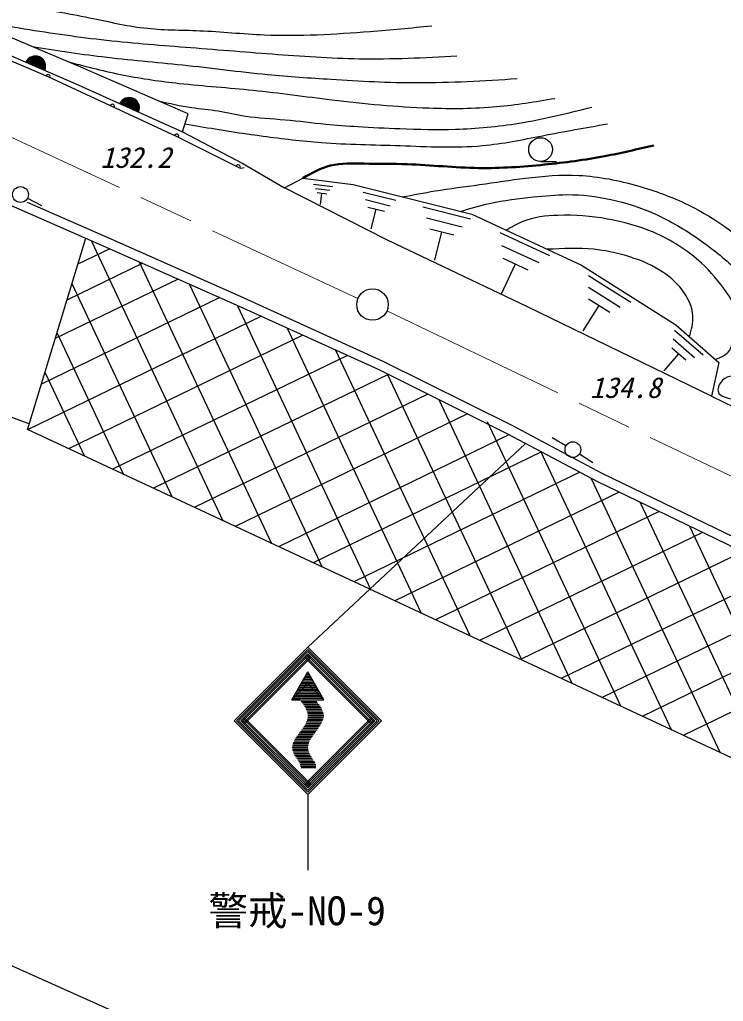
# Model space of a CAD drawing. Units: millimetres, scale not verified. Extents: x 40000 to 680000, y 20000 to 380000.
# Drawn here: x 146434 to 191001, y 255135 to 317316 of the extents above; entities that cross this region are included whole.
import ezdxf
from ezdxf.enums import TextEntityAlignment as Align

# ---------------------------------------------------------------- set-up
doc = ezdxf.new("R2010")
doc.units = ezdxf.units.MM
doc.header["$LTSCALE"] = 1000
doc.linetypes.add('CHAIN', pattern=[18.5, 12, -1.5, 3.5, -1.5])
for name, color, linetype, lineweight in [('M-BGD', 7, 'Continuous', 25), ('M-BMK', 2, 'CHAIN', 13), ('M-BMK-SRVR', 3, 'Continuous', 25), ('M-STR-STR3', 7, 'Continuous', 25), ('M-STR-STRC', 7, 'Continuous', 25), ('M-TTL-LINE', 7, 'Continuous', 50)]:
    doc.layers.add(name, color=color, linetype=linetype, lineweight=lineweight)
doc.styles.add('ＭＳ ゴシック', font='')
doc.styles.get('ＭＳ ゴシック').set_extended_font_data('MS Gothic')

msp = doc.modelspace()

# ---------------------------------------------------------------- linework, layer by layer
at = {"layer": 'M-BGD'}
for p, q in [((150302, 314310), (142279, 317703)), ((148233, 313688), (141855, 316437)), ((144869, 315471), (149995, 313249)), ((157113, 311350), (150302, 314310)), ((156368, 309918), (148233, 313688)), ((149995, 313249), (156754, 310209)), ((156754, 310209), (157113, 311350)), ((160262, 307969), (156368, 309918)), ((156754, 310209), (160565, 308206)), ((160565, 308206), (163204, 306664)), ((179425, 308337), (180425, 308337)), ((163204, 306664), (164369, 307281)), ((164369, 307281), (167556, 306869)), ((143479, 306606), (151772, 302972)), ((169681, 303374), (163204, 306664)), ((165042, 306889), (166252, 306739)), ((165162, 306629), (166072, 306519)), ((167556, 306869), (175062, 304985)), ((146932, 306009), (147822, 305539)), ((165282, 306369), (165882, 306289)), ((165492, 305609), (165582, 306329)), ((168182, 306399), (170262, 305879)), ((146921, 305753), (152014, 303521)), ((168342, 305919), (169902, 305529)), ((168492, 305439), (169532, 305179)), ((171962, 305459), (174992, 304699)), ((168702, 304069), (169012, 305309)), ((172192, 304759), (174462, 304189)), ((175062, 304985), (182019, 301763)), ((146935, 291337), (150616, 303479)), ((152014, 303521), (160397, 299800)), ((172422, 304059), (173932, 303679)), ((172722, 302079), (173182, 303869)), ((176842, 303829), (179992, 302369)), ((150964, 303326), (159305, 285578)), ((151772, 302972), (160152, 299253)), ((178592, 299124), (169681, 303374)), ((176942, 303019), (179312, 301929)), ((152141, 302808), (150115, 301825)), ((177042, 302209), (178622, 301479)), ((154230, 301881), (149425, 299550)), ((154003, 301982), (162387, 284139)), ((176952, 299949), (177832, 301849)), ((182019, 301763), (187982, 297993)), ((182462, 301119), (185142, 299429)), ((156470, 300887), (148685, 297110)), ((149744, 300603), (156103, 287072)), ((157160, 300580), (165588, 282646)), ((182462, 300379), (184472, 299109)), ((160397, 299800), (169430, 295690)), ((125828, 299680), (147049, 291711)), ((159119, 299711), (147810, 294225)), ((160152, 299253), (169172, 295149)), ((160202, 299230), (168671, 281207)), ((190244, 293469), (178592, 299124)), ((182112, 297599), (183132, 299209)), ((182462, 299629), (183802, 298779)), ((161751, 298525), (146935, 291337)), ((187982, 297993), (190724, 295594)), ((148800, 297490), (153020, 288510)), ((164369, 297334), (149534, 290137)), ((163381, 297783), (171873, 279713)), ((187912, 297649), (189712, 296079)), ((187822, 297099), (189172, 295919)), ((167189, 296051), (152320, 288837)), ((166443, 296390), (174956, 278275)), ((187242, 295069), (188182, 296149)), ((187732, 296539), (188632, 295759)), ((169430, 295690), (177612, 291621)), ((190724, 295594), (190244, 293469)), ((148039, 294980), (150535, 289670)), ((169779, 294846), (154906, 287630)), ((169172, 295149), (177338, 291087)), ((169712, 294880), (178234, 276745)), ((172286, 293600), (157494, 286423)), ((172973, 293258), (181435, 275251)), ((190244, 293469), (207463, 285094)), ((174791, 292354), (160080, 285216)), ((176040, 291854), (184518, 273813)), ((222118, 256268), (146938, 291348)), ((177453, 291030), (162828, 283934)), ((177338, 291087), (183023, 288052)), ((177612, 291621), (183295, 288587)), ((181032, 290329), (180162, 290819)), ((179491, 289938), (165014, 282914)), ((179423, 289974), (187720, 272319)), ((181892, 289809), (182732, 289269)), ((181907, 288648), (167600, 281707)), ((183295, 288587), (206839, 277221)), ((182636, 288259), (190803, 270880)), ((183023, 288052), (206579, 276680)), ((184392, 287391), (170188, 280499)), ((185741, 286740), (193865, 269451)), ((186935, 286163), (172774, 279293)), ((189674, 284841), (175559, 277993)), ((188854, 285237), (196948, 268013)), ((192217, 283614), (178145, 276786)), ((194762, 282385), (180733, 275579)), ((197305, 281158), (183319, 274372)), ((199808, 279949), (185865, 273185)), ((202351, 278722), (188451, 271978))]:
    msp.add_line(p, q, dxfattribs=at)
for centre, radius in [((179425, 309087), 750), ((146489, 306237), 500), ((181472, 290079), 500)]:
    msp.add_circle(centre, radius, dxfattribs=at)
for centre, radius, start, end in [((147432, 314360), 650, 336.55708, 156.55708), ((147432, 314360), 600, 336.55708, 156.55708), ((147432, 314360), 550, 336.55708, 156.55708), ((147432, 314360), 500, 336.55708, 156.55708), ((147432, 314360), 450, 336.55708, 156.55708), ((147432, 314360), 400, 336.55708, 156.55708), ((147432, 314360), 350, 336.55708, 156.55708), ((147432, 314360), 300, 336.55708, 156.55708), ((147432, 314360), 250, 336.55708, 156.55708), ((147432, 314360), 200, 336.55708, 156.55708), ((147432, 314360), 150, 336.55708, 156.55708), ((147432, 314360), 100, 336.55708, 156.55708), ((147432, 314360), 50, 336.55708, 156.55708), ((148233, 313688), 150, 335.1363, 156.67859), ((153375, 311729), 650, 335.78825, 155.78825), ((153375, 311729), 600, 335.78825, 155.78825), ((153375, 311729), 550, 335.78825, 155.78825), ((153375, 311729), 500, 335.78825, 155.78825), ((153375, 311729), 450, 335.78825, 155.78825), ((152301, 311803), 150, 335.1363, 155.1363), ((153375, 311729), 400, 335.78825, 155.78825), ((153375, 311729), 350, 335.78825, 155.78825), ((153375, 311729), 300, 335.78825, 155.78825), ((153375, 311729), 250, 335.78825, 155.78825), ((153375, 311729), 200, 335.78825, 155.78825), ((153375, 311729), 150, 335.78825, 155.78825), ((153375, 311729), 100, 335.78825, 155.78825), ((153375, 311729), 50, 335.78825, 155.78825), ((156368, 309918), 150, 333.4141, 155.1363), ((160262, 307969), 150, 333.4141, 153.4141), ((160486, 308416), 500, 243.4141, 288.4141)]:
    msp.add_arc(centre, radius, start, end, dxfattribs=at)
for points, knots in [([(124443, 325367), (124540, 325311), (124637, 325256), (124735, 325200), (124832, 325145), (124930, 325090), (125028, 325036), (125126, 324982), (125225, 324929), (125323, 324876), (125915, 324558), (126514, 324248), (127129, 323981), (128238, 323500), (129403, 323155), (130551, 322768), (132133, 322235), (133685, 321622), (135273, 321122), (136742, 320660), (138241, 320295), (139735, 319909), (142027, 319318), (144307, 318678), (146623, 318220), (148033, 317940), (149456, 317728), (150868, 317440), (152008, 317207), (153141, 316925), (154290, 316790), (155464, 316652), (156656, 316667), (157843, 316617), (159204, 316559), (160557, 316416), (161915, 316357), (164150, 316260), (166395, 316393), (168629, 316574), (169931, 316678), (171230, 316799), (172528, 316920)], [0, 0, 0, 0, 1, 1, 1, 2, 2, 2, 3, 3, 3, 4, 4, 4, 5, 5, 5, 6, 6, 6, 7, 7, 7, 8, 8, 8, 9, 9, 9, 10, 10, 10, 11, 11, 11, 12, 12, 12, 13, 13, 13, 14, 14, 14, 14]), ([(143208, 317311), (144273, 317135), (145339, 316960), (146406, 316790), (148135, 316514), (149866, 316252), (151605, 316054), (153376, 315852), (155155, 315717), (156933, 315577), (158767, 315433), (160600, 315285), (162434, 315144), (164267, 315003), (166101, 314869), (167936, 314841), (170000, 314809), (172065, 314912), (174131, 315014)], [0, 0, 0, 0, 1, 1, 1, 2, 2, 2, 3, 3, 3, 4, 4, 4, 5, 5, 5, 6, 6, 6, 6]), ([(147189, 315627), (148673, 315389), (150157, 315152), (151648, 314971), (153348, 314764), (155056, 314632), (156760, 314451), (158552, 314261), (160338, 314017), (162131, 313844), (163471, 313715), (164815, 313625), (166160, 313541), (167978, 313428), (169799, 313327), (171618, 313325), (173727, 313322), (175835, 313453), (177943, 313584)], [0, 0, 0, 0, 1, 1, 1, 2, 2, 2, 3, 3, 3, 4, 4, 4, 5, 5, 5, 6, 6, 6, 6]), ([(149536, 314634), (150698, 314334), (151859, 314034), (153034, 313801), (154194, 313572), (155367, 313408), (156543, 313281), (158101, 313113), (159664, 313008), (161222, 312848), (162885, 312677), (164542, 312443), (166203, 312242), (168247, 311994), (170296, 311796), (172355, 311722), (173785, 311670), (175220, 311679), (176643, 311808), (177877, 311921), (179101, 312125), (180325, 312328)], [0, 0, 0, 0, 1, 1, 1, 2, 2, 2, 3, 3, 3, 4, 4, 4, 5, 5, 5, 6, 6, 6, 7, 7, 7, 7]), ([(155222, 312172), (155920, 312013), (156618, 311854), (157326, 311751), (157884, 311670), (158449, 311625), (159007, 311536), (159584, 311443), (160154, 311304), (160731, 311212), (161563, 311081), (162410, 311049), (163252, 310975), (164109, 310900), (164961, 310780), (165817, 310695), (166490, 310629), (167166, 310584), (167842, 310544), (168733, 310492), (169623, 310450), (170515, 310415), (171685, 310369), (172856, 310337), (174027, 310372), (175377, 310412), (176726, 310541), (178057, 310760), (179610, 311015), (181140, 311394), (182669, 311773)], [0, 0, 0, 0, 1, 1, 1, 2, 2, 2, 3, 3, 3, 4, 4, 4, 5, 5, 5, 6, 6, 6, 7, 7, 7, 8, 8, 8, 9, 9, 9, 10, 10, 10, 10]), ([(156916, 310724), (157548, 310611), (158180, 310498), (158813, 310393), (159823, 310226), (160836, 310079), (161851, 309941), (163077, 309775), (164305, 309623), (165536, 309531), (167198, 309408), (168865, 309393), (170536, 309338), (172278, 309279), (174025, 309176), (175751, 309338), (177023, 309456), (178284, 309718), (179544, 309962), (180916, 310228), (182288, 310472), (183660, 310717)], [0, 0, 0, 0, 1, 1, 1, 2, 2, 2, 3, 3, 3, 4, 4, 4, 5, 5, 5, 6, 6, 6, 7, 7, 7, 7]), ([(170663, 306089), (171355, 306220), (172047, 306351), (172742, 306464), (173681, 306617), (174625, 306737), (175567, 306871), (176537, 307008), (177503, 307159), (178478, 307277), (179601, 307413), (180734, 307506), (181860, 307448), (183118, 307384), (184367, 307132), (185584, 306785), (186680, 306473), (187750, 306084), (188773, 305586), (190621, 304688), (192316, 303433), (193653, 301841), (194408, 300942), (195048, 299935), (195408, 298844), (195669, 298053), (195783, 297217), (195943, 296383), (196044, 295858), (196164, 295333), (196393, 294863), (196715, 294201), (197254, 293647), (197827, 293151), (199085, 292062), (200508, 291253), (201979, 290539), (202919, 290084), (203878, 289667), (204847, 289277), (206085, 288778), (207339, 288321), (208593, 287864), (209740, 287445), (210887, 287026), (212039, 286623), (214036, 285923), (216051, 285272), (218054, 284589), (219196, 284200), (220335, 283800), (221478, 283412), (222344, 283118), (223212, 282831), (224068, 282513), (225390, 282021), (226683, 281454), (227985, 280908), (229144, 280421), (230310, 279952), (231452, 279431), (232544, 278933), (233615, 278389), (234706, 277890), (235784, 277396), (236883, 276948), (237981, 276498), (239397, 275919), (240813, 275339), (242228, 274760)], [0, 0, 0, 0, 1, 1, 1, 2, 2, 2, 3, 3, 3, 4, 4, 4, 5, 5, 5, 6, 6, 6, 7, 7, 7, 8, 8, 8, 9, 9, 9, 10, 10, 10, 11, 11, 11, 12, 12, 12, 13, 13, 13, 14, 14, 14, 15, 15, 15, 16, 16, 16, 17, 17, 17, 18, 18, 18, 19, 19, 19, 20, 20, 20, 21, 21, 21, 22, 22, 22, 23, 23, 23, 23]), ([(174342, 305165), (174957, 305350), (175572, 305535), (176197, 305675), (177110, 305880), (178044, 305990), (178979, 306088), (179684, 306162), (180389, 306229), (181097, 306232), (182029, 306235), (182964, 306126), (183879, 305927), (184836, 305718), (185770, 305412), (186661, 305011), (187644, 304569), (188574, 304013), (189461, 303396), (190273, 302831), (191049, 302214), (191758, 301529), (192395, 300914), (192978, 300244), (193499, 299519), (193903, 298956), (194269, 298361), (194486, 297706), (194636, 297254), (194715, 296773), (194648, 296288), (194593, 295893), (194440, 295496), (194163, 295229), (193881, 294959), (193470, 294824), (193068, 294781), (192562, 294726), (192071, 294818), (191578, 294745), (191352, 294711), (191126, 294643), (190950, 294476), (190756, 294290), (190623, 293984), (190663, 293776), (190736, 293392), (191391, 293337), (191937, 293219), (192980, 292995), (193629, 292543), (194378, 292178), (195471, 291647), (196777, 291302), (198024, 290881), (199945, 290233), (201724, 289405), (203557, 288660), (205041, 288057), (206561, 287507), (208080, 286964), (210441, 286120), (212800, 285291), (215147, 284420), (216344, 283975), (217539, 283520), (218741, 283087), (220328, 282516), (221929, 281985), (223506, 281391), (225511, 280637), (227477, 279782), (229443, 278928)], [0, 0, 0, 0, 1, 1, 1, 2, 2, 2, 3, 3, 3, 4, 4, 4, 5, 5, 5, 6, 6, 6, 7, 7, 7, 8, 8, 8, 9, 9, 9, 10, 10, 10, 11, 11, 11, 12, 12, 12, 13, 13, 13, 14, 14, 14, 15, 15, 15, 16, 16, 16, 17, 17, 17, 18, 18, 18, 19, 19, 19, 20, 20, 20, 21, 21, 21, 22, 22, 22, 23, 23, 23, 24, 24, 24, 24]), ([(190504, 295786), (190848, 295939), (191192, 296092), (191381, 296360), (191548, 296597), (191595, 296924), (191668, 297240), (191772, 297688), (191929, 298115), (191902, 298532), (191868, 299052), (191548, 299555), (191219, 300022), (190727, 300721), (190216, 301338), (189622, 301888), (188746, 302700), (187691, 303366), (186571, 303845), (185636, 304244), (184656, 304512), (183663, 304688), (182631, 304872), (181585, 304956), (180522, 304921), (179760, 304897), (178989, 304811), (178297, 304527), (177934, 304378), (177593, 304174), (177253, 303970)], [0, 0, 0, 0, 1, 1, 1, 2, 2, 2, 3, 3, 3, 4, 4, 4, 5, 5, 5, 6, 6, 6, 7, 7, 7, 8, 8, 8, 9, 9, 9, 10, 10, 10, 10]), ([(188863, 297222), (188982, 297668), (189100, 298114), (189075, 298556), (189041, 299137), (188760, 299712), (188393, 300195), (187999, 300713), (187507, 301126), (186966, 301457), (186297, 301868), (185553, 302154), (184794, 302373), (184140, 302561), (183473, 302699), (182802, 302768), (181824, 302867), (180835, 302818), (179845, 302770)], [0, 0, 0, 0, 1, 1, 1, 2, 2, 2, 3, 3, 3, 4, 4, 4, 5, 5, 5, 6, 6, 6, 6])]:
    msp.add_open_spline(points, degree=3, knots=knots, dxfattribs=at)
at = {"layer": 'M-BMK'}
for p, q in [((141868, 311737), (167853, 299649)), ((169694, 298867), (237843, 266126))]:
    msp.add_line(p, q, dxfattribs=at)
at = {"layer": 'M-BMK-SRVR'}
msp.add_circle((168780, 299272), 1000, dxfattribs=at)
at = {"layer": 'M-STR-STR3'}
msp.add_line((209534, 228980), (132675, 263304), dxfattribs=at)
at = {"layer": 'M-STR-STRC'}
for p, q in [((164688, 277573), (178447, 290457)), ((164688, 277573), (160021, 272906)), ((164688, 277431), (160162, 272906)), ((164688, 277573), (169354, 272906)), ((164688, 277431), (169213, 272906)), ((164688, 277290), (160304, 272906)), ((164688, 277148), (160445, 272906)), ((164758, 277078), (160516, 272835)), ((164829, 277007), (160586, 272764)), ((164900, 276936), (160657, 272694)), ((164475, 276936), (168718, 272694)), ((164546, 277007), (168789, 272764)), ((164617, 277078), (168860, 272835)), ((164688, 277290), (169072, 272906)), ((164688, 277148), (168930, 272906)), ((163671, 274238), (164688, 275999)), ((164421, 275538), (164954, 275538)), ((164479, 275638), (164896, 275638)), ((164537, 275738), (164839, 275738)), ((164594, 275838), (164781, 275838)), ((164652, 275938), (164723, 275938)), ((165705, 274238), (164688, 275999)), ((163707, 274300), (164674, 275268)), ((164075, 274938), (165300, 274938)), ((164132, 275038), (165243, 275038)), ((164190, 275138), (165185, 275138)), ((164248, 275238), (165127, 275238)), ((164306, 275338), (165070, 275338)), ((164363, 275438), (165012, 275438)), ((165705, 274238), (164674, 275268)), ((163671, 274238), (165705, 274238)), ((164207, 274300), (163707, 274300)), ((163744, 274338), (165647, 274338)), ((163844, 274438), (165589, 274438)), ((163901, 274638), (165474, 274638)), ((163944, 274538), (165531, 274538)), ((163959, 274738), (165416, 274738)), ((164017, 274838), (165358, 274838)), ((164188, 274238), (165188, 274238)), ((165205, 274238), (165205, 274235)), ((164263, 274138), (165257, 274138)), ((164338, 274038), (165327, 274038)), ((164402, 273938), (165397, 273938)), ((164473, 273838), (165458, 273838)), ((164535, 273738), (165525, 273738)), ((164582, 273638), (165573, 273638)), ((160586, 273047), (164829, 268805)), ((160657, 273118), (164900, 268875)), ((168718, 273118), (164475, 268875)), ((168789, 273047), (164546, 268805)), ((164621, 273538), (165620, 273538)), ((164654, 273438), (165652, 273438)), ((164661, 273038), (165655, 273038)), ((164675, 273338), (165668, 273338)), ((164675, 273138), (165670, 273138)), ((164689, 273238), (165689, 273238)), ((160021, 272906), (164688, 268239)), ((160162, 272906), (164688, 268380)), ((160304, 272906), (164688, 268522)), ((160445, 272906), (164688, 268663)), ((160516, 272977), (164758, 268734)), ((164364, 272438), (165343, 272438)), ((164432, 272538), (165402, 272538)), ((164490, 272638), (165471, 272638)), ((164551, 272738), (165533, 272738)), ((164590, 272838), (165579, 272838)), ((168860, 272977), (164617, 268734)), ((164634, 272938), (165619, 272938)), ((169354, 272906), (164688, 268239)), ((169213, 272906), (164688, 268380)), ((169072, 272906), (164688, 268522)), ((168930, 272906), (164688, 268663)), ((163864, 271738), (164847, 271738)), ((163931, 271838), (164912, 271838)), ((163995, 271938), (164973, 271938)), ((164066, 272038), (165043, 272038)), ((164143, 272138), (165123, 272138)), ((164213, 272238), (165188, 272238)), ((164288, 272338), (165267, 272338)), ((163692, 271238), (164689, 271238)), ((163710, 271138), (164701, 271138)), ((163711, 271338), (164703, 271338)), ((163729, 271438), (164723, 271438)), ((163766, 271538), (164752, 271538)), ((163818, 271638), (164798, 271638)), ((163724, 271038), (164715, 271038)), ((163753, 270938), (164747, 270938)), ((163799, 270838), (164794, 270838)), ((163847, 270738), (164839, 270738)), ((163913, 270638), (164901, 270638)), ((163979, 270538), (164964, 270538)), ((164048, 270438), (165032, 270438)), ((164116, 270338), (165106, 270338)), ((164188, 270238), (165156, 270238)), ((164208, 270138), (165188, 270138)), ((164225, 270038), (165188, 270038)), ((164266, 269938), (165188, 269938)), ((164688, 268239), (164688, 263439))]:
    msp.add_line(p, q, dxfattribs=at)
at = {"layer": 'M-TTL-LINE'}
msp.add_open_spline([(164370, 307281), (164942, 307598), (165514, 307915), (166128, 308069), (166804, 308239), (167531, 308211), (168247, 308198), (169171, 308180), (170077, 308187), (170986, 308155), (172487, 308102), (173995, 307942), (175503, 307919), (176896, 307898), (178289, 307993), (179676, 308133), (180954, 308263), (182227, 308431), (183486, 308668), (184527, 308865), (185558, 309109), (186590, 309353)], degree=3, knots=[0, 0, 0, 0, 1, 1, 1, 2, 2, 2, 3, 3, 3, 4, 4, 4, 5, 5, 5, 6, 6, 6, 7, 7, 7, 7], dxfattribs=at)

# ---------------------------------------------------------------- texts
at = {"layer": 'M-BGD', "style": 'ＭＳ ゴシック', "oblique": 15}
for s, p in [('132.2', (151544, 307530)), ('134.8', (182551, 292955))]:
    msp.add_text(s, height=1320, dxfattribs=at).set_placement(p, align=Align.BOTTOM_LEFT)
at = {"layer": 'M-STR-STRC', "style": 'ＭＳ ゴシック'}
msp.add_text('警戒-NO-9', height=1833, dxfattribs=at).set_placement((158391, 259407), align=Align.BOTTOM_LEFT)

doc.saveas('drawing.dxf')
